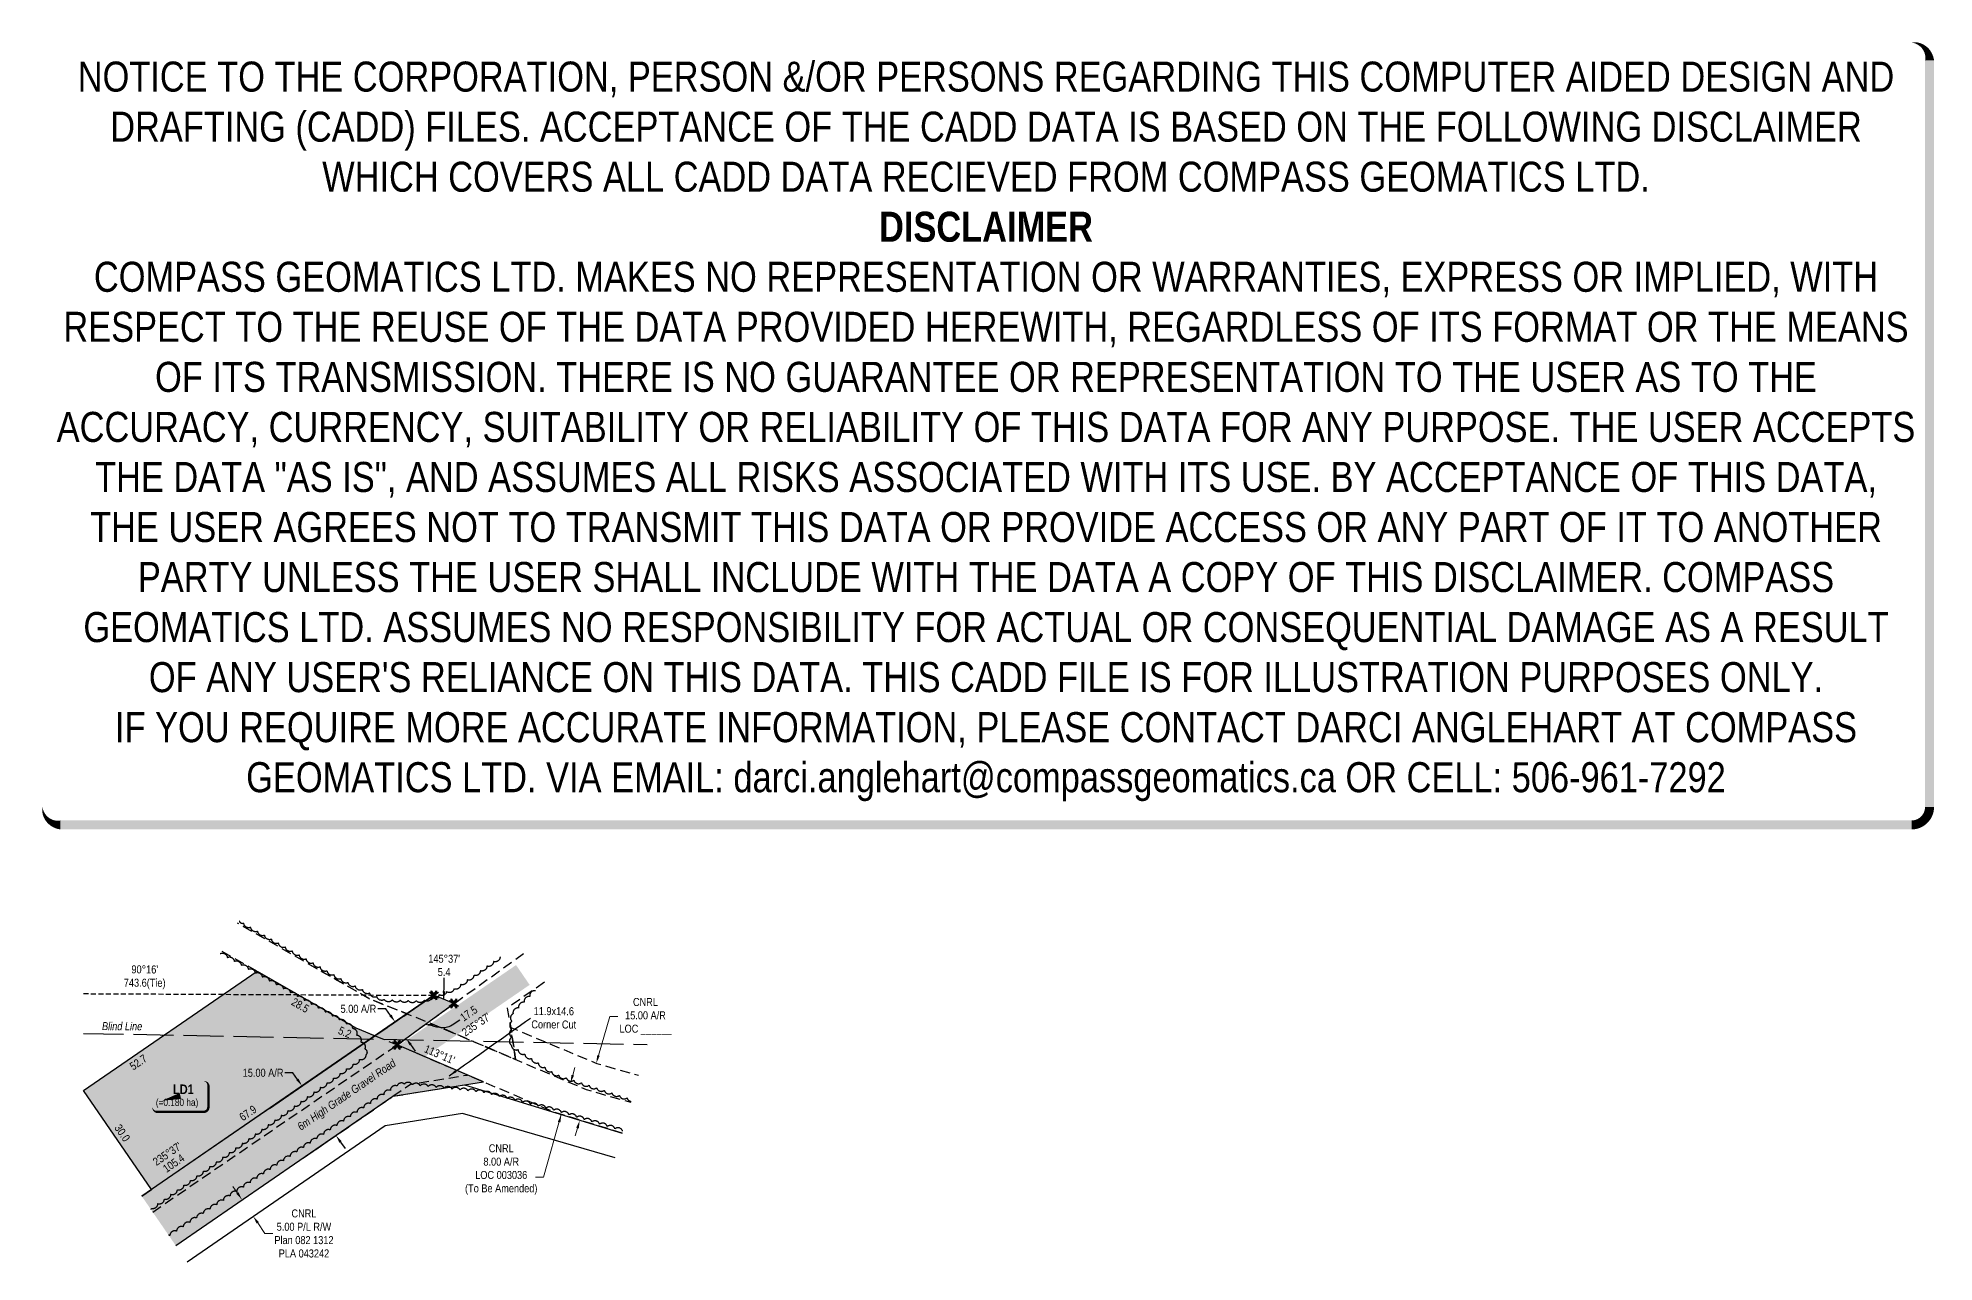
# Model space of a CAD drawing. Extents: x 410066 to 414393, y 6050610 to 6052437.
# Drawn here: x 412024 to 414393, y 6050610 to 6052139 of the extents above; entities that cross this region are included whole.
import ezdxf
from ezdxf.enums import TextEntityAlignment as Align

# ---------------------------------------------------------------- set-up
doc = ezdxf.new("R2010")
doc.units = 0
doc.header["$LTSCALE"] = 5
doc.header["$PDSIZE"] = 0.5
for name, pattern in [('0', [1, 1, 0]), ('foc-ACCESSROAD', [3.75, 2.5, -1.25]), ('foc-TIELINE', [1.875, 1.25, -0.625]), ('foc-UNSURVEYED', [12.5, 10, -2.5])]:
    doc.linetypes.add(name, pattern=pattern)
doc.layers.get('Defpoints').update_dxf_attribs({"color": 9})
for name, color, linetype in [('AS-ROADS', 254, 'Continuous'), ('C-AR', 13, 'foc-ACCESSROAD'), ('C-RW', 13, 'Continuous'), ('L-BD', 7, 'Continuous'), ('L-MON', 1, 'Continuous'), ('L-TIE', 7, 'foc-TIELINE'), ('L-TITLEDB-T', 4, 'Continuous'), ('L-USEC', 7, 'foc-UNSURVEYED'), ('P-PROPOSED', 10, 'Continuous'), ('P-PROPOSED-H', 21, 'Continuous'), ('P-TEMP-BLOCKS', 250, 'Continuous'), ('P-TEMP-H', 41, 'Continuous'), ('P-TEMP_LOG DECK', 46, 'Continuous'), ('T-BUSH', 110, '0')]:
    doc.layers.add(name, color=color, linetype=linetype)
for name, color, linetype, lineweight in [('C-AR-T', 13, 'Continuous', 9), ('C-RW-T', 13, 'Continuous', 9), ('T-TEXT', 48, 'Continuous', 18)]:
    doc.layers.add(name, color=color, linetype=linetype, lineweight=lineweight)
doc.layers.add('DISCLAIMER', color=7, linetype='Continuous', plot=False)
doc.styles.add('80', font='ARIALN.TTF', dxfattribs={"height": 10})
doc.styles.add('80CG', font='ARIALN.TTF', dxfattribs={"height": 10})
doc.styles.add('80L', font='ARIALN.TTF', dxfattribs={"height": 10})
doc.styles.add('BOLD', font='ARIALNB.TTF')
doc.dimstyles.new('Compass 5 000', dxfattribs={"dimscale": 5, "dimtxt": 9, "dimasz": 2, "dimexe": 0.2, "dimexo": 0.0625, "dimgap": 0.5, "dimtad": 0, "dimtih": 1, "dimtoh": 1, "dimzin": 0, "dimdsep": 46, "dimtxsty": '80CG', "dimcen": 0.1, "dimse1": 1, "dimse2": 1, "dimclrd": 256, "dimclrt": 256, "dimaunit": 1, "dimadec": 4, "dimazin": 0, "dimtfac": 0.06, "dimtofl": 0, "dimtmove": 0, "dimatfit": 1, "dimfxl": 0.2, "dimtolj": 1, "dimtzin": 0, "dimlwd": -1, "dimarcsym": 0})

# ---------------------------------------------------------------- blocks, each defined once
blk = doc.blocks.new('TEMP')
h = blk.add_hatch(color=255)
h.dxf.hatch_style = 1
h.paths.add_polyline_path([(-5.274161e-10, 0.2514284397220763), (-0.6656854269836912, 1.152061669657268), (-0.6656854269836914, 0.6656854303339061), (-1.152061663105632, 0.6656854303339061), (-0.2514284404497629, 5.273253e-10), (-1.152061661774314, -0.665685419564579), (-0.6656854224511335, -0.6656854195645793), (-0.6656854224511335, -1.152061655686338), (-5.273251e-10, -0.2514284436956587), (0.6656854183820542, -1.152061663420681), (0.6656854183820542, -0.6656854208922597), (1.152061656810019, -0.6656854053035205), (0.2514284429676993, 5.273253e-10), (1.152061671303363, 0.6656854258011663), (0.6656854287749412, 0.6656854258011663), (0.6656854131859291, 1.15206166422904)])
h.paths.add_polyline_path([(0.5656854229146121, 0.8485281473411305), (0.5656854319800914, 0.5656854258011663), (0.8485281444547581, 0.5656854258011663), (0.0831890339399251, 0), (0.8485281399220186, -0.5656854150320215), (0.5656854183820542, -0.5656854240973189), (0.5656854183820542, -0.8485281365719859), (0, -0.08318903609469999), (-0.5656854224511337, -0.8485281320390644), (-0.5656854224511337, -0.5656854195645792), (-0.8485281349258001, -0.5656854195645794), (-0.0831890328488955, 0), (-0.8485281394583584, 0.5656854303339058), (-0.5656854269836913, 0.5656854303339061), (-0.5656854269836913, 0.8485281428085727), (0, 0.0831890306941206)], flags=16)
h = blk.add_hatch(color=1)
h.dxf.hatch_style = 1
h.paths.add_polyline_path([(0, 0.0831890306941205), (-0.5656854269836911, 0.8485281428085727), (-0.5656854269836912, 0.5656854303339061), (-0.8485281394583578, 0.5656854303339061), (-0.0831890328488953, -1e-16), (-0.8485281349258001, -0.5656854195645793), (-0.5656854224511337, -0.5656854195645793), (-0.5656854224511337, -0.848528132039064), (0, -0.08318903609469999), (0.5656854183820542, -0.8485281365719856), (0.5656854183820542, -0.5656854240973191), (0.8485281399220184, -0.5656854150320213), (0.0831890339399251, -1e-16), (0.8485281444547581, 0.5656854258011663), (0.5656854319800914, 0.5656854258011663), (0.5656854229146121, 0.8485281473411308)])
at = {"color": 1}
for p, q in [((-0.0831890328488953, 0), (0.0831890339399252, 0)), ((0, 0.0831890306941205), (0, -0.08318903609469999))]:
    blk.add_line(p, q, dxfattribs=at)
at = {"color": 255, "flags": 128}
blk.add_lwpolyline([(-0.251428440449763, 5.27325e-10), (-1.152061663105632, 0.6656854303339061), (-0.6656854269836914, 0.6656854303339061), (-0.6656854269836914, 1.152061669657268), (-5.274159999999999e-10, 0.2514284397220763), (0.6656854131859291, 1.15206166422904), (0.6656854287749412, 0.6656854258011663), (1.152061671303363, 0.6656854258011663), (0.2514284429676991, 5.27325e-10), (1.152061656810019, -0.6656854053035204), (0.6656854183820542, -0.6656854208922596), (0.6656854183820542, -1.152061663420681), (-5.27325e-10, -0.2514284436956586), (-0.6656854224511335, -1.152061655686338), (-0.6656854224511335, -0.6656854195645793), (-1.152061661774314, -0.6656854195645793)], close=True, dxfattribs=at)
at = {"color": 1, "flags": 128}
blk.add_lwpolyline([(-0.0831890328488953, 0), (-0.8485281394583578, 0.5656854303339061), (-0.5656854269836913, 0.5656854303339061), (-0.5656854269836913, 0.8485281428085727), (0, 0.0831890306941205), (0.5656854229146121, 0.8485281473411305), (0.5656854319800914, 0.5656854258011663), (0.8485281444547581, 0.5656854258011663), (0.0831890339399252, 0), (0.8485281399220184, -0.5656854150320214), (0.5656854183820542, -0.5656854240973189), (0.5656854183820542, -0.8485281365719856), (0, -0.08318903609469999), (-0.5656854224511335, -0.848528132039064), (-0.5656854224511335, -0.5656854195645792), (-0.8485281349258001, -0.5656854195645792)], close=True, dxfattribs=at)
blk = doc.blocks.new('*D452')
at = {"layer": 'Defpoints', "color": 0, "transparency": 16777216}
for p in [(412470.2766233021, 6050909.559626821), (412480.6571825333, 6050916.693070259), (412494.3837232166, 6050896.718261479)]:
    blk.add_point(p, dxfattribs=at)
at = {"layer": 'L-TITLEDB-T', "transparency": 16777216}
for p, q in [((412458.949487824, 6050926.04283045), (412448.9494878245, 6050926.04283045)), ((412464.6130555631, 6050917.801228636), (412458.949487824, 6050926.04283045)), ((412489.6667317245, 6050881.343216227), (412495.3302994636, 6050873.101614414))]:
    blk.add_line(p, q, dxfattribs=at)
for points in [[(412465.9866558653, 6050918.745156593), (412463.2394552608, 6050916.85730068), (412470.2766233021, 6050909.559626821)], [(412491.0403320268, 6050882.287144184), (412488.2931314223, 6050880.399288272), (412484.0031639854, 6050889.584818042)]]:
    blk.add_solid(points, dxfattribs=at)
at = {"layer": 'L-TITLEDB-T', "transparency": 16777216, "insert": (412424.4679052876, 6050926.04283045), "char_height": 10, "attachment_point": 5, "style": '80CG'}
blk.add_mtext('\\A1;5.00 A/R', dxfattribs=at)
blk = doc.blocks.new('*D453')
at = {"layer": 'Defpoints', "color": 0, "transparency": 16777216}
for p in [(412353.2653818694, 6050829.15036816), (412354.0093632811, 6050829.661626678), (412395.723450135, 6050767.365551842)]:
    blk.add_point(p, dxfattribs=at)
at = {"layer": 'L-TITLEDB-T', "transparency": 16777216}
for p, q in [((412342.6822278001, 6050846.14483031), (412332.6822278006, 6050846.144830309)), ((412348.345795542, 6050837.903228492), (412342.6822278001, 6050846.14483031)), ((412402.1309992853, 6050759.635208545), (412407.7945670243, 6050751.393606732))]:
    blk.add_line(p, q, dxfattribs=at)
for points in [[(412349.7193958443, 6050838.847156448), (412346.9721952397, 6050836.959300535), (412354.0093632811, 6050829.661626678)], [(412403.5045995875, 6050760.579136502), (412400.757398983, 6050758.691280589), (412396.4674315467, 6050767.876810361)]]:
    blk.add_solid(points, dxfattribs=at)
at = {"layer": 'L-TITLEDB-T', "transparency": 16777216, "insert": (412305.4005088378, 6050846.144830311), "char_height": 10, "attachment_point": 5, "style": '80CG'}
blk.add_mtext('\\A1;15.00 A/R', dxfattribs=at)
blk = doc.blocks.new('*U454')
at = {"true_color": 0xff8aff}
h = blk.add_hatch(color=211, dxfattribs=at)
edge = h.paths.add_edge_path()
edge.add_line((-28.99999999999999, -20), (28.99999999999999, -20))
edge.add_arc((28.99999999999999, -14), 6, 270, 360)
edge.add_line((34.99999999999999, -14), (34.99999999999999, 12.5))
edge.add_arc((28.99999999999999, 12.5), 6, 0, 90)
edge.add_line((28.99999999999999, 18.5), (-28.99999999999999, 18.5))
edge.add_arc((-28.99999999999999, 12.5), 6, 90, 180)
edge.add_line((-34.99999999999999, 12.5), (-34.99999999999999, -14))
edge.add_arc((-28.99999999999999, -14), 6, 180, 270)
at = {"color": 250, "flags": 128}
blk.add_lwpolyline([(-28.99999999999999, -20, 3, 3, 0), (28.99999999999999, -20, 3, 3, 0.414213562373095), (34.99999999999999, -14, 3, 3, 0), (34.99999999999999, 12.5, 3, 0, 0.414213562373095), (28.99999999999999, 18.5, 0, 0, 0), (-28.99999999999999, 18.5, 0, 0, 0.414213562373095), (-34.99999999999999, 12.5, 0, 0, 0), (-34.99999999999999, -14, 0, 3, 0.414213562373095)], format="xyseb", close=True, dxfattribs=at)
at = {"flags": 128}
blk.add_lwpolyline([(-23.24958875687355, -6.165358123252444, 0, 7.5, 0), (-3.398394867633905e-15, 0, 0, 0, 0)], format="xyseb", dxfattribs=at)
at = {"color": 250}
for tag, p, height, style in [('TEMP_AREA_W1_001', (-9.212824010914055, 2.244292974654144), 12, 'BOLD'), ('ENTER_TEXT_001', (-30.65586630286495, -12.62358668049049), 9, '80')]:
    blk.add_attdef(tag, p, '', height=height, dxfattribs=dict(at, style=style))
blk = doc.blocks.new('Disclaimer_Legal')
at = {"layer": 'DISCLAIMER', "color": 254, "flags": 128}
blk.add_lwpolyline([(-3612.859355113964, -1104.601793492536, 37.5, 37.5, 0), (4096.10254652852, -1104.601793492536, 37.5, 37.5, 0.414213562373095), (4171.10254652852, -1029.601793492536, 37.5, 37.5, 0), (4171.10254652852, 2078.694150954953, 37.5, 0, 0.414213562373095), (4096.10254652852, 2153.694150954953, 0, 0, 0), (-3612.859355113964, 2153.694150954953, 0, 0, 0.414213562373095), (-3687.859355113964, 2078.694150954953, 0, 0, 0), (-3687.859355113964, -1029.601793492536, 0, 37.5, 0.414213562373095)], format="xyseb", close=True, dxfattribs=at)
at = {"layer": 'DISCLAIMER', "color": 254, "insert": (241.6215957072782, 533.9211787312088), "char_height": 125, "width": 7717.567617301413, "attachment_point": 5, "style": '80'}
blk.add_mtext('NOTICE TO THE CORPORATION, PERSON &/OR PERSONS REGARDING THIS COMPUTER AIDED DESIGN AND DRAFTING (CADD) FILES. ACCEPTANCE OF THE CADD DATA IS BASED ON THE FOLLOWING DISCLAIMER WHICH COVERS ALL CADD DATA RECIEVED FROM COMPASS GEOMATICS LTD.\\P{\\fArial Narrow|b1|i0|c0|p34;DISCLAIMER}\\PCOMPASS GEOMATICS LTD. MAKES NO REPRESENTATION OR WARRANTIES, EXPRESS OR IMPLIED, WITH RESPECT TO THE REUSE OF THE DATA PROVIDED HEREWITH, REGARDLESS OF ITS FORMAT OR THE MEANS OF ITS TRANSMISSION. THERE IS NO GUARANTEE OR REPRESENTATION TO THE USER AS TO THE ACCURACY, CURRENCY, SUITABILITY OR RELIABILITY OF THIS DATA FOR ANY PURPOSE. THE USER ACCEPTS THE DATA "AS IS", AND ASSUMES ALL RISKS ASSOCIATED WITH ITS USE. BY ACCEPTANCE OF THIS DATA, THE USER AGREES NOT TO TRANSMIT THIS DATA OR PROVIDE ACCESS OR ANY PART OF IT TO ANOTHER PARTY UNLESS THE USER SHALL INCLUDE WITH THE DATA A COPY OF THIS DISCLAIMER. COMPASS GEOMATICS LTD. ASSUMES NO RESPONSIBILITY FOR ACTUAL OR CONSEQUENTIAL DAMAGE AS A RESULT OF ANY USER\'S RELIANCE ON THIS DATA. THIS CADD FILE IS FOR ILLUSTRATION PURPOSES ONLY.\\PIF YOU REQUIRE MORE ACCURATE INFORMATION, PLEASE CONTACT DARCI ANGLEHART AT COMPASS GEOMATICS LTD. VIA EMAIL: darci.anglehart@compassgeomatics.ca OR CELL: 506-961-7292', dxfattribs=at)

msp = doc.modelspace()

# ---------------------------------------------------------------- hatches: boundary and pattern name
at = {"layer": 'P-PROPOSED-H'}
h = msp.add_hatch(color=256, dxfattribs=at)
h.dxf.hatch_style = 1
h.paths.add_polyline_path([(412153.8145156568, 6050692.089209789), (412196.2725839296, 6050630.304393457), (412467.6545809042, 6050816.796092243), (412580.7468896835, 6050834.721588514), (412472.7919944983, 6050880.983549706), (412543.6275150893, 6050932.604080808), (412518.8823358144, 6050942.961112518)])
at = {"layer": 'P-TEMP-H'}
h = msp.add_hatch(color=256, dxfattribs=at)
h.dxf.hatch_style = 1
h.paths.add_polyline_path([(412445.2714160915, 6050892.376233573), (412165.7888435564, 6050700.31787924), (412080.8727070194, 6050823.887511883), (412297.9059950351, 6050973.03118032), (412421.3994638324, 6050902.258496992)])

# ---------------------------------------------------------------- linework, layer by layer
at = {"layer": 'AS-ROADS', "const_width": 29.9867879999997, "flags": 128}
msp.add_lwpolyline([(412629.9330336948, 6050968.369868123), (412177.3509436598, 6050657.83909102)], dxfattribs=at)
at = {"layer": 'C-AR'}
for p, q in [((412445.2714160915, 6050892.376233585), (412472.7920144005, 6050880.983564238)), ((412355.7213574233, 6050739.876409942), (412467.6545809042, 6050816.796092269)), ((412467.6545809042, 6050816.796092269), (412556.8471358836, 6050831.150068699))]:
    msp.add_line(p, q, dxfattribs=at)
at = {"layer": 'C-AR', "flags": 128}
for points in [[(412253.6464749929, 6050998.070601596), (412297.9059950351, 6050973.031180344), (412421.3994638417, 6050902.258497001), (412445.2714160915, 6050892.376233585), (412485.2727093312, 6050919.864826106), (412439.0777635782, 6050938.202517378), (412273.6271197647, 6051032.958295189)], [(412362.2754885518, 6050982.188198788), (412439.0777635782, 6050938.202517378), (412511.6777530985, 6050909.321077211), (412709.2347380673, 6050825.129046032), (412764.8389427706, 6050809.340560429)], [(412656.820839385, 6050959.165958541), (412610.1824057581, 6050926.840838736), (412614.8062055048, 6050902.812432368), (412620.7916133425, 6050862.820481323), (412511.6777530985, 6050909.321077211), (412630.9177903358, 6050995.255735888)], [(412753.9190014585, 6050770.88249248), (412669.410923837, 6050796.726348943), (412472.7919946564, 6050880.983549664), (412511.6777530985, 6050909.321077211), (412620.7916133425, 6050862.820481323), (412614.8062055048, 6050902.812432368), (412722.5243129209, 6050857.727309717), (412774.3959617756, 6050842.998661308)], [(412467.6545809037, 6050816.796092269), (412489.656269308, 6050831.944017711), (412560.6240521004, 6050843.344837442)]]:
    msp.add_lwpolyline(points, dxfattribs=at)
at = {"layer": 'C-AR'}
msp.add_lwpolyline([(412167.4471041198, 6050672.251119917), (412472.791994658, 6050880.983549664), (412511.6777530995, 6050909.321077211)], dxfattribs=at)
at = {"layer": 'C-AR-T'}
for p, q in [((412724.4360695332, 6050867.807968613), (412738.5047369455, 6050916.49019778)), ((412738.5047369455, 6050916.49019778), (412748.5047369455, 6050916.49019778)), ((412692.2541825445, 6050843.149359603), (412694.9856478148, 6050852.769084)), ((412677.9479541435, 6050794.115595142), (412655.7141834166, 6050715.930349903)), ((412698.2342698576, 6050777.141100243), (412695.4579786216, 6050767.53421693)), ((412655.7141834166, 6050715.930349903), (412645.7141834164, 6050715.930349902))]:
    msp.add_line(p, q, dxfattribs=at)
for points in [[(412722.8349223144, 6050868.270683818), (412726.0372167521, 6050867.345253406), (412721.6597782974, 6050858.2010853)], [(412690.650895144, 6050843.604603814), (412693.8574699441, 6050842.694115392), (412689.5227172743, 6050833.529635206)], [(412673.6132014727, 6050784.951114957), (412676.8197762728, 6050784.040626534), (412677.9479541435, 6050794.115595142)], [(412696.6331226388, 6050777.603815448), (412699.8354170765, 6050776.678385036), (412701.0105610937, 6050786.747983554)]]:
    msp.add_solid(points, dxfattribs=at)
at = {"layer": 'C-RW', "color": 1, "flags": 128}
msp.add_lwpolyline([(412313.2632891548, 6050801.661226263), (412518.8823323603, 6050942.961110164)], dxfattribs=at)
at = {"layer": 'C-RW', "flags": 128}
for points in [[(412355.7213574232, 6050739.876409942), (412467.6545809042, 6050816.796092269), (412556.8471358836, 6050831.150068699), (412753.9190014585, 6050770.88249248)], [(412745.1811980203, 6050740.109521375), (412554.6490727139, 6050795.361601627), (412457.9366164723, 6050779.797429044), (412210.4252676773, 6050609.709462947)]]:
    msp.add_lwpolyline(points, dxfattribs=at)
at = {"layer": 'C-RW-T'}
for p, q in [((412273.2900131079, 6050695.972221725), (412267.6571301972, 6050704.234826041)), ((412298.6356084035, 6050658.793990177), (412307.7406671769, 6050645.438218519)), ((412307.7406671769, 6050645.438218519), (412317.7406671774, 6050645.438218519))]:
    msp.add_line(p, q, dxfattribs=at)
for points in [[(412274.6671138275, 6050696.911035543), (412271.9129123883, 6050695.033407906), (412278.9228960187, 6050687.709617406)], [(412300.0127091231, 6050659.732803996), (412297.2585076839, 6050657.855176359), (412293.0027254932, 6050667.056594495)]]:
    msp.add_solid(points, dxfattribs=at)
at = {"layer": 'L-TIE'}
msp.add_line((412080.8727070194, 6050945.03712426), (412518.8823323603, 6050942.961110164), dxfattribs=at)
at = {"layer": 'L-USEC'}
msp.add_line((412080.8727070194, 6050895.443907348), (412785.3137748606, 6050881.449234024), dxfattribs=at)
at = {"layer": 'P-PROPOSED', "flags": 128}
msp.add_lwpolyline([(412196.2725839168, 6050630.304393482), (412467.6545809042, 6050816.796092269), (412580.7468896835, 6050834.72158854), (412472.7919944983, 6050880.983549731), (412543.6275150893, 6050932.604080834), (412518.8823358144, 6050942.961112544), (412153.8145156477, 6050692.089209807)], dxfattribs=at)
at = {"layer": 'P-TEMP-H', "flags": 128}
msp.add_lwpolyline([(412153.8145156483, 6050692.089209806), (412165.7888435564, 6050700.317879275)], dxfattribs=at)
at = {"layer": 'P-TEMP_LOG DECK'}
msp.add_lwpolyline([(412165.7888435564, 6050700.317879275), (412080.8727070194, 6050823.887511918), (412297.9059950351, 6050973.031180344), (412421.3994638324, 6050902.258497004), (412445.2714160915, 6050892.376233585)], close=True, dxfattribs=at)
at = {"layer": 'T-BUSH', "flags": 128}
for points in [[(412601.4245838774, 6050990.809324093, -0.52056705), (412593.2290524585, 6050985.086974567, -0.52056705), (412585.0335210388, 6050979.36462504, -0.52056705), (412576.8379896191, 6050973.642275512, -0.52056705), (412568.6424581995, 6050967.919925985, -0.52056705), (412560.4469267798, 6050962.197576459, -0.52056705), (412552.2513953593, 6050956.475226931, -0.52056705), (412543.9677379755, 6050950.918972028, -0.52056705), (412534.634476241, 6050947.340949567, -0.52056705), (412525.3012145056, 6050943.762927105, -0.52056705), (412515.9679527702, 6050940.184904642, -0.52056705), (412506.6346910342, 6050936.60688218, -0.52056705), (412496.7930005634, 6050936.099579109, -0.52056705), (412486.8045834615, 6050936.478450008, -0.52056705), (412476.8161663596, 6050936.857320907, -0.52056705), (412466.8277492577, 6050937.236191805, -0.52056705), (412456.8393321558, 6050937.615062704, -0.52056705), (412447.6697466857, 6050941.242014391, -0.52056705), (412438.6954416495, 6050945.643590074, -0.52056705), (412429.7211366142, 6050950.045165757, -0.52056705), (412420.7468315788, 6050954.446741439, -0.52056705), (412411.7725265435, 6050958.848317123, -0.52056705), (412402.9519507069, 6050963.540329304, -0.52056705), (412394.2658810579, 6050968.48646046, -0.52056705), (412385.5798114104, 6050973.432591618, -0.52056705), (412376.8937417615, 6050978.378722775, -0.52056705), (412368.2076721139, 6050983.324853932, -0.52056705), (412359.5216024649, 6050988.270985089, -0.52056705), (412350.8355328173, 6050993.217116248, -0.52056705), (412342.1494631683, 6050998.163247405, -0.52056705), (412333.4633935209, 6051003.109378562, -0.52056705), (412324.7773238719, 6051008.055509719, -0.52056705), (412316.0912542243, 6051013.001640877, -0.52056705), (412307.4051845753, 6051017.947772034, -0.52056705), (412298.7191149278, 6051022.893903179, -0.52056705), (412290.0330452788, 6051027.840034348, -0.52056705), (412281.3469756313, 6051032.786165494, -0.52056705), (412276.1257080272, 6051035.759325441, -0.52056705)], [(412251.9261320182, 6050995.057369513, -0.5205670500096006), (412260.6594344119, 6050990.195122229, -0.52056705), (412269.3927368071, 6050985.332874946, -0.52056705), (412278.1260392015, 6050980.470627662, -0.52056705), (412286.8593415953, 6050975.608380379, -0.52056705), (412295.5926439897, 6050970.746133095, -0.52056705), (412304.3259463849, 6050965.883885811, -0.52056705), (412313.0592487793, 6050961.021638528, -0.52056705), (412321.792551173, 6050956.159391244, -0.52056705), (412330.5258535674, 6050951.29714396, -0.52056705), (412339.2591559626, 6050946.434896677, -0.52056705), (412347.992458357, 6050941.572649393, -0.52056705), (412356.7257607507, 6050936.71040211, -0.52056705), (412365.4590631459, 6050931.848154825, -0.52056705), (412374.1923655403, 6050926.985907543, -0.52056705), (412382.9256679341, 6050922.123660258, -0.52056705), (412391.6589703285, 6050917.261412975, -0.52056705), (412400.3922727237, 6050912.399165691, -0.52056705), (412409.1255751181, 6050907.536918408, -0.52056705), (412417.0282837544, 6050901.815391321, -0.52056705), (412422.1841444085, 6050893.252148928, -0.52056705), (412427.3400050627, 6050884.688906536, -0.52056705), (412432.4958657168, 6050876.125664143, -0.52056705), (412433.7788431772, 6050868.364540131, -0.52056705), (412425.6459162199, 6050862.553557557, -0.52056705), (412417.512989264, 6050856.742574982, -0.52056705), (412409.3800623068, 6050850.931592408, -0.52056705), (412401.2471353509, 6050845.120609834, -0.52056705), (412393.1142083937, 6050839.309627259, -0.52056705), (412384.9812814379, 6050833.498644684, -0.52056705), (412376.8483544806, 6050827.687662099, -0.52056705), (412368.7154275248, 6050821.876679536, -0.52056705), (412360.5825005675, 6050816.065696961, -0.52056705), (412352.4495736117, 6050810.254714387, -0.52056705), (412344.3166466544, 6050804.443731814, -0.52056705), (412336.1837196986, 6050798.632749239, -0.52056705), (412328.0507927421, 6050792.821766664, -0.52056705), (412319.9178657848, 6050787.01078409, -0.52056705), (412311.784938829, 6050781.199801516, -0.52056705), (412303.6520118717, 6050775.388818941, -0.52056705), (412295.5190849159, 6050769.577836367, -0.52056705), (412287.3861579586, 6050763.766853793, -0.52056705), (412279.2532310028, 6050757.955871218, -0.52056705), (412271.1203040455, 6050752.144888644, -0.52056705), (412262.9873770897, 6050746.333906069, -0.52056705), (412254.8544501324, 6050740.522923495, -0.52056705), (412246.7215231766, 6050734.711940909, -0.52056705), (412238.5885962193, 6050728.900958346, -0.52056705), (412230.4556692635, 6050723.089975772, -0.52056705), (412222.3227423062, 6050717.278993198, -0.52056705), (412214.1898153504, 6050711.468010624, -0.52056705), (412206.0568883939, 6050705.657028049, -0.52056705), (412197.9239614366, 6050699.846045475, -0.52056705), (412189.7910344808, 6050694.035062901, -0.52056705), (412181.6581075235, 6050688.224080326, -0.52056705), (412173.5251805677, 6050682.413097751, -0.52056705), (412165.3922536104, 6050676.602115178, -0.0496296438949413), (412165.2840799128, 6050675.398744358, -0.0496296438949413)], [(412645.5637208073, 6050948.590220623, 0.5205670498704802), (412638.5982291351, 6050941.421263578, 0.52056705), (412631.632737462, 6050934.252306534, 0.52056705), (412624.6672457883, 6050927.083349477, 0.52056705), (412617.701754116, 6050919.914392443, 0.52056705), (412616.247999799, 6050910.436997968, 0.52056705), (412616.0256316644, 6050900.443871742, 0.52056705), (412615.8032635315, 6050890.450745515, 0.52056705), (412615.6663684291, 6050880.502736848, 0.52056705), (412624.0427318617, 6050875.048513255, 0.52056705), (412632.4190952958, 6050869.594289662, 0.52056705), (412640.7954587291, 6050864.140066059, 0.52056705), (412649.1718221616, 6050858.685842479, 0.52056705), (412657.5481855957, 6050853.231618887, 0.52056705), (412665.9245490282, 6050847.777395294, 0.52056705), (412674.6966019922, 6050843.143610371, 0.52056705), (412684.1798000592, 6050839.984342451, 0.52056705), (412693.6629981262, 6050836.825074534, 0.52056705), (412703.1461961941, 6050833.665806615, 0.52056705), (412712.6293942611, 6050830.506538697, 0.52056705), (412722.1125923274, 6050827.347270777, 0.52056705), (412731.5957903943, 6050824.188002859, 0.52056705), (412741.0789884613, 6050821.028734941, 0.52056705), (412750.5621865291, 6050817.869467021, 0.52056705), (412760.0453845962, 6050814.710199103, 0.2977472377073817), (412765.1387120587, 6050810.396293907, 0.2977472377073817)], [(412754.5412925409, 6050773.272704061, 0.5205670500127124), (412744.9767689086, 6050776.176478668, 0.52056705), (412735.4122452748, 6050779.080253297, 0.52056705), (412725.8477216418, 6050781.984027916, 0.52056705), (412716.2831980095, 6050784.887802534, 0.52056705), (412706.7186743757, 6050787.791577152, 0.52056705), (412697.1541507426, 6050790.69535177, 0.52056705), (412687.5896271103, 6050793.599126388, 0.52056705), (412678.0251034765, 6050796.502901006, 0.52056705), (412668.4605798435, 6050799.406675624, 0.52056705), (412658.8276748754, 6050802.062792631, 0.52056705), (412649.1282600953, 6050804.478030144, 0.52056705), (412639.4288453167, 6050806.89326768, 0.52056705), (412629.7294305366, 6050809.308505204, 0.52056705), (412620.030015758, 6050811.723742728, 0.52056705), (412610.3306009787, 6050814.138980253, 0.52056705), (412600.6311861987, 6050816.554217777, 0.52056705), (412590.9317714201, 6050818.969455301, 0.52056705), (412581.23235664, 6050821.384692813, 0.52056705), (412571.3340871308, 6050822.673408266, 0.52056705), (412561.3939536443, 6050823.724962196, 0.52056705), (412551.4538201592, 6050824.776516115, 0.52056705), (412541.5136866726, 6050825.828070034, 0.52056705), (412531.5735531868, 6050826.879623952, 0.52056705), (412521.6334197017, 6050827.931177871, 0.52056705), (412511.6932862151, 6050828.98273179, 0.52056705), (412501.7531527301, 6050830.034285709, 0.52056705), (412491.8130192435, 6050831.085839627, 0.52056705), (412481.8728857583, 6050832.137393534, 0.52056705), (412472.7717765464, 6050829.737913392, 0.52056705), (412464.4239325024, 6050824.240139371, 0.52056705), (412456.0760884598, 6050818.74236535, 0.52056705), (412447.7282444158, 6050813.244591328, 0.52056705), (412439.3804003732, 6050807.746817308, 0.52056705), (412431.0325563292, 6050802.249043287, 0.52056705), (412422.6847122865, 6050796.751269265, 0.52056705), (412414.3368682425, 6050791.253495244, 0.52056705), (412405.9890241999, 6050785.755721223, 0.52056705), (412397.6411801559, 6050780.257947202, 0.52056705), (412389.2933361133, 6050774.760173168, 0.52056705), (412380.94549207, 6050769.262399158, 0.52056705), (412372.5976480259, 6050763.764625138, 0.52056705), (412364.2498039833, 6050758.266851116, 0.52056705), (412355.9019599393, 6050752.769077095, 0.52056705), (412347.5541158967, 6050747.271303074, 0.52056705), (412339.2062718527, 6050741.773529053, 0.52056705), (412330.8584278101, 6050736.275755032, 0.52056705), (412322.510583766, 6050730.77798101, 0.52056705), (412314.1627397234, 6050725.280206989, 0.52056705), (412305.8148956794, 6050719.782432968, 0.52056705), (412297.4670516368, 6050714.284658947, 0.52056705), (412289.1192075927, 6050708.786884914, 0.52056705), (412280.7713635502, 6050703.289110904, 0.52056705), (412272.4235195069, 6050697.791336883, 0.52056705), (412264.0756754628, 6050692.293562861, 0.52056705), (412255.7278314202, 6050686.79578884, 0.52056705), (412247.3799873762, 6050681.29801482, 0.52056705), (412239.0321433336, 6050675.800240798, 0.52056705), (412230.6842992895, 6050670.302466777, 0.52056705), (412222.336455247, 6050664.804692755, 0.52056705), (412213.9886112029, 6050659.306918735, 0.52056705), (412205.6407671603, 6050653.809144713, 0.52056705), (412197.2929231162, 6050648.311370692, 0.52056705), (412188.9450790737, 6050642.813596671, 0.06515705836847606), (412187.4098762701, 6050643.201371286, 0.06515705836847606)]]:
    msp.add_lwpolyline(points, format="xyb", dxfattribs=at)

# ---------------------------------------------------------------- block references
at = {"layer": 'L-BD', "xscale": 0.3, "yscale": 0.3, "zscale": 0.3}
msp.add_blockref('Disclaimer_Legal', (413136.0688271355, 6051487.152224582), dxfattribs=at)
at = {"layer": 'L-MON', "xscale": 4.997799999999965, "yscale": 4.997799999999965, "zscale": 4.997799999999965}
for p in [(412518.8823323603, 6050942.961110164), (412543.6275151509, 6050932.604080883), (412472.7920144005, 6050880.983564238)]:
    msp.add_blockref('TEMP', p, dxfattribs=at)
at = {"layer": 'P-TEMP-BLOCKS', "xscale": 0.99956, "yscale": 0.99956, "zscale": 0.99956}
msp.add_blockref('*U454', (412202.0664592611, 6050817.29961642), dxfattribs=at).add_auto_attribs({'TEMP_AREA_W1_001': 'LD1', 'ENTER_TEXT_001': '(=0.180 ha)'})

# ---------------------------------------------------------------- texts
at = {"layer": 'C-AR-T', "attachment_point": 5, "style": '80CG'}
for s, insert, char_height in [('\\A1;CNRL\\P15.00 A/R\\PLOC ______', (412783.1091025665, 6050916.49019778), 10), ('\\A1;CNRL\\P8.00 A/R\\PLOC 003036\\P(To Be Amended)', (412602.9210450357, 6050725.34471273), 9.99999999999993)]:
    msp.add_mtext(s, dxfattribs=dict(at, insert=insert, char_height=char_height))
at = {"layer": 'C-RW-T', "insert": (412356.4446235211, 6050645.438218518), "char_height": 10, "attachment_point": 5, "style": '80CG'}
msp.add_mtext('\\A1;CNRL\\P5.00 P/L R/W\\PPlan 082 1312\\PPLA 043242', dxfattribs=at)
at = {"layer": 'L-BD', "style": '80L'}
for s, height, rotation, p in [("113°11'", 9.9956, 336.8033999999922, (412525.950001562, 6050869.088346143)), ("235°37'", 9.995595999999914, 34.37970000001113, (412185.6524152865, 6050744.897890718)), ('105.4', 9.995595999999914, 34.37970000001113, (412193.6954913335, 6050733.142355453))]:
    msp.add_text(s, height=height, rotation=rotation, dxfattribs=at).set_placement(p, align=Align.MIDDLE)
at = {"layer": 'L-BD', "attachment_point": 2, "style": '80L'}
for s, insert, char_height, width, rotation in [("90°16'\\P743.6(Tie) ", (412157.5897124498, 6050980.304144365), 9.99559599999991, 58.65507264027791, 359.72843986145296), ("145°37'\\P5.4", (412531.6371409204, 6050993.667904162), 9.99559599999991, 39.15505411006786, 359.72843986145296), ('{\\fArial Narrow|b0|i1|c0|p34;Blind Line}', (412129.3060115118, 6050909.309653775), 9.99559599999991, 58.65507264027791, 359.72843986145296), ("17.5\\P235°37' ", (412559.4914210287, 6050924.434206438), 9.995595999999914, 39.35425824142266, 34.37970000001112)]:
    msp.add_mtext(s, dxfattribs=dict(at, insert=insert, char_height=char_height, width=width, rotation=rotation))
at = {"layer": 'L-TITLEDB-T', "insert": (412668.6492419216, 6050928.169415082), "char_height": 9.99559599999991, "width": 62.39174658482888, "attachment_point": 2, "rotation": 359.72843986145296, "style": '80L'}
msp.add_mtext('11.9x14.6\\PCorner Cut', dxfattribs=at)
at = {"layer": 'P-TEMP_LOG DECK', "style": '80L'}
for s, rotation, p in [('28.5', 330.1834752063222, (412351.8481458565, 6050930.478549307)), ('5.2', 337.5119302106247, (412407.5494380338, 6050896.79046749)), ('52.7', 34.49656124480094, (412149.4783577592, 6050859.270912787)), ('67.9', 34.49656124480094, (412286.4625672319, 6050795.881465414)), ('30.0', 304.4965612504556, (412129.5439984882, 6050771.025674114))]:
    msp.add_text(s, height=9.995595999999914, rotation=rotation, dxfattribs=at).set_placement(p, align=Align.MIDDLE)
at = {"layer": 'T-TEXT', "insert": (412406.7672079709, 6050822.871337067), "char_height": 9.99559599999991, "width": 145.7724720172974, "attachment_point": 2, "rotation": 34.45524112526495, "style": '80L'}
msp.add_mtext('{\\fArial Narrow|b0|i1|c0|p34;6m High Grade Gravel Road}', dxfattribs=at)

# ---------------------------------------------------------------- dimensions: what is measured, and where the dimension line sits
at = {"layer": 'L-TITLEDB-T'}
dim = msp.add_aligned_dim(p1=(412494.3837232162, 6050896.718261479), p2=(412480.6571825325, 6050916.69307026), distance=12.595317591285124, text='5.00 A/R', dimstyle='Compass 5 000', dxfattribs=at)
dim.commit()
dim.dimension.update_dxf_attribs({"geometry": '*D452', "text_midpoint": (412424.4679052876, 6050926.04283045)})
dim = msp.add_linear_dim(base=(412354.0093632811, 6050829.661626678), p1=(412395.7234501346, 6050767.365551844), p2=(412353.2653818688, 6050829.150368161), angle=124.49656124998211, text='15.00 A/R', dimstyle='Compass 5 000', dxfattribs=at)
dim.commit()
dim.dimension.update_dxf_attribs({"geometry": '*D453', "text_midpoint": (412305.4005088378, 6050846.144830311), "dimtype": 161})

# ---------------------------------------------------------------- leaders
at = {"layer": 'L-BD', "path_type": 1}
for points in [[(412531.2549254519, 6050937.782596678), (412531.6304216126, 6050964.621287295)], [(412508.2097547938, 6050906.793815271), (412535.7544395161, 6050903.361543485), (412551.1958513186, 6050912.199305284)]]:
    msp.add_leader(points, dimstyle='Compass 5 000', override={"dimgap": 0.5, "dimtad": 0}, dxfattribs=at)
at = {"layer": 'L-TITLEDB-T', "path_type": 1}
msp.add_leader([(412537.9023314095, 6050842.36873309), (412639.5407087482, 6050914.575589051)], dimstyle='Compass 5 000', override={"dimgap": 0.5, "dimtad": 0}, dxfattribs=at)

doc.saveas('drawing.dxf')
